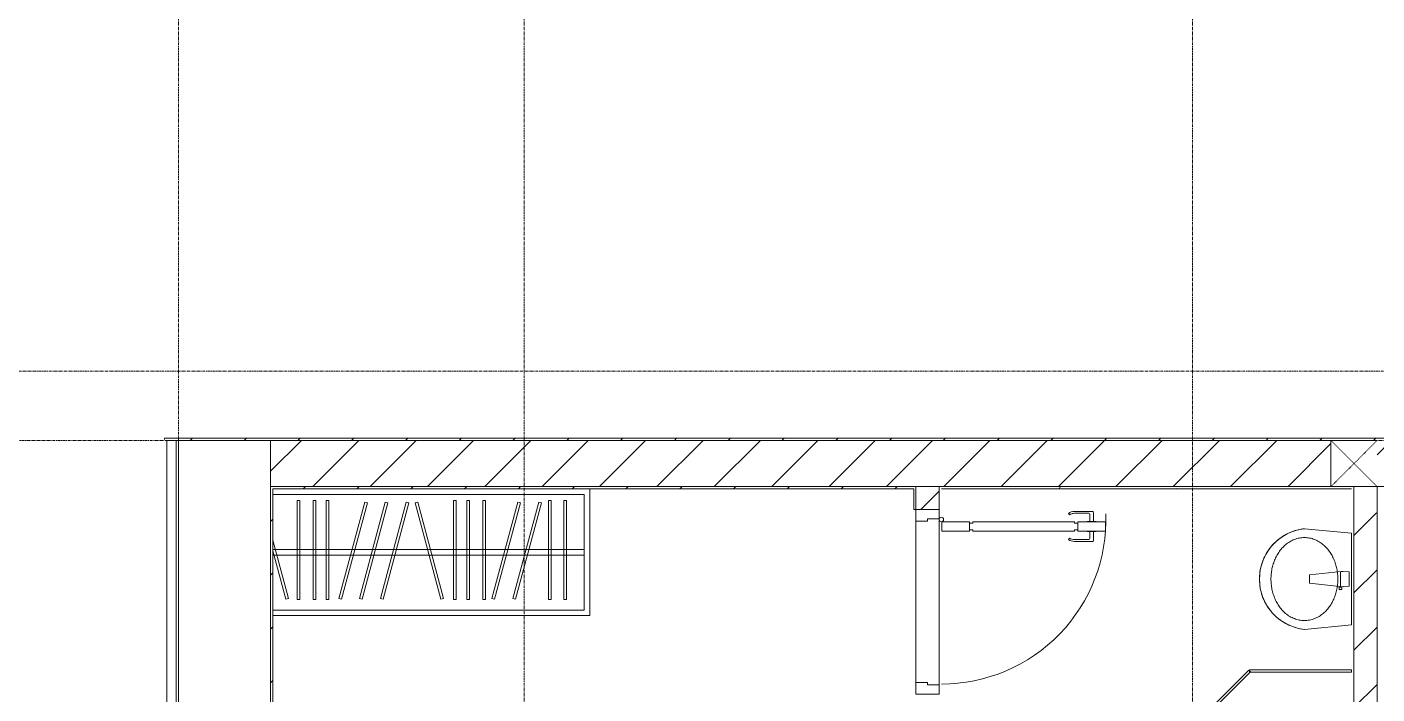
# Model space of a CAD drawing. Header units: millimetres. Extents: x 5357 to 201988, y -16345 to 109895.
# Drawn here: x 43796 to 49653, y 32437 to 35331 of the extents above; entities that cross this region are included whole.
import ezdxf

# ---------------------------------------------------------------- set-up
doc = ezdxf.new("R2010")
doc.units = ezdxf.units.MM
doc.linetypes.add('Dash', pattern=[6, 3, -3])
doc.linetypes.add('Grid Line', pattern=[22.225, 12.7, -3.175, 3.175, -3.175])
for name, color, linetype, lineweight in [('0-1', 7, 'Continuous', 5), ('A-DETL-GENF-1', 53, 'Continuous', 9), ('A-DOOR-1', 53, 'Continuous', 9), ('A-FLOR-1', 10, 'Continuous', 9), ('A-FLOR-2', 53, 'Continuous', 9), ('A-GLAZ-CURT-1', 53, 'Continuous', 9), ('A-WALL', 113, 'Continuous', 9), ('A-WALL-1', 9, 'Continuous', 18), ('A-WALL-2', 53, 'Continuous', 9), ('A-WALL-4', 113, 'Continuous', 18), ('A-WALL-PATT-1', 10, 'Continuous', 9), ('A-WALL-PATT-2', 53, 'Continuous', 9), ('A-WALL-PATT-3', 111, 'Continuous', 9), ('I-FURN-1', 53, 'Continuous', 9), ('I-WALL-1', 9, 'Continuous', 18), ('I-WALL-3', 2, 'Continuous', 18), ('P-SANR-FIXT-1', 53, 'Continuous', 9), ('P-SANR-FIXT-2', 221, 'Continuous', 9), ('S-COLS', 52, 'Continuous', 9), ('S-COLS-2', 9, 'Continuous', 18), ('S-COLS-5', 52, 'Continuous', 18), ('S-COLS-6', 52, 'Dash', 9), ('S-COLS-HDLN', 52, 'Dash', 9), ('S-GRID-1', 1, 'Grid Line', 9)]:
    doc.layers.add(name, color=color, linetype=linetype, lineweight=lineweight)
pattern_1 = [(45, (0, 0), (-124.4508, 124.4508), [])]
pattern_2 = [(45, (0, 0), (-116.6726, 116.6726), [])]

# ---------------------------------------------------------------- blocks, each defined once
blk = doc.blocks.new('NCV_TKTC_KET CAU_rvt-1-TKCS_MB SÂN ĐƯỜNG NỘI BỘ')
at = {"layer": 'S-COLS-2'}
for p, q in [((44852.6, 33536.9), (44402.6, 33536.9)), ((44402.6, 33536.9), (44402.6, 32236.9)), ((44852.6, 32236.9), (44852.6, 33536.9))]:
    blk.add_line(p, q, dxfattribs=at)
blk = doc.blocks.new('DOOR_CW_01 CANH MO-PANEL KINH - DIG_02-800x2200-CỬA NHÔM KÍNH-V32-TKCS_MB SÂN ĐƯỜNG NỘI BỘ')
at = {"layer": 'A-DETL-GENF-1'}
for p, q in [((-347, 772), (-307, 772)), ((-347, 652), (-347, 772)), ((-307, 772), (-307, 652)), ((-392, 637), (-392, 716.5)), ((-349, 720.5), (-388, 720.5)), ((-349, 703.5), (-380, 703.5)), ((-349, 731.8), (-347, 731.8)), ((-349, 692.2), (-349, 731.8)), ((-347, 692.2), (-347, 731.8)), ((-307, 692.2), (-307, 731.8)), ((-305, 731.8), (-307, 731.8)), ((-305, 692.2), (-305, 731.8)), ((-305, 720.5), (-266, 720.5)), ((-305, 703.5), (-274, 703.5)), ((-262, 637), (-262, 716.5)), ((-384, 699.5), (-384, 637)), ((-347, 692.2), (-349, 692.2)), ((-307, 652), (-347, 652)), ((-313, 652), (-341, 652)), ((-341, 652), (-341, 638)), ((-313, 638), (-313, 652)), ((-307, 692.2), (-305, 692.2)), ((-270, 699.5), (-270, 637)), ((-383.9, 611.2), (-377.3, 615.8)), ((-347, 638), (-341, 638)), ((-347, 638), (-347, 196)), ((-307, 638), (-313, 638)), ((-307, 196), (-307, 638)), ((-270.1, 611.2), (-276.7, 615.8)), ((-347, 196), (-341, 196)), ((-307, 182), (-347, 182)), ((-347, 182), (-347, 62)), ((-341, 196), (-341, 182)), ((-341, 182), (-313, 182)), ((-307, 196), (-313, 196)), ((-313, 182), (-313, 196)), ((-307, 62), (-307, 182)), ((-347, 62), (-307, 62))]:
    blk.add_line(p, q, dxfattribs=at)
blk.add_circle((-357, 60), 10, dxfattribs=at)
for centre, radius, start, end in [((-357, 60), 714, 360, 92), ((-388, 716.5), 4, 90, 180), ((-380, 699.5), 4, 90, 180), ((-274, 699.5), 4, 0, 90), ((-266, 716.5), 4, 0, 90), ((-347, 637), 45, 180, 215), ((-347, 637), 37, 180, 195.43608), ((-347, 637), 37, 197.5, 215), ((-307, 637), 37, 325, 0), ((-307, 637), 45, 325, 0)]:
    blk.add_arc(centre, radius, start, end, dxfattribs=at)
at = {"layer": 'A-DOOR-1'}
for p, q in [((-360, 50), (-400, 50)), ((-400, 50), (-400, -50)), ((-360, 0), (-360, 50)), ((-350, 0), (-360, 0)), ((-357, 50), (-332, 50)), ((-350, -50), (-350, 0)), ((360, 0), (350, 0)), ((350, 0), (350, -50)), ((400, 50), (360, 50)), ((360, 50), (360, 0)), ((400, -50), (400, 50)), ((-400, -50), (-350, -50)), ((350, -50), (400, -50))]:
    blk.add_line(p, q, dxfattribs=at)
blk = doc.blocks.new('TU QUAN AO-SUITE ROOM_3 - TU QUAN AO-SUITE ROOM_3-V33-TKCS_MB SÂN ĐƯỜNG NỘI BỘ')
at = {"layer": 'I-FURN-1'}
for p, q in [((-550, -125), (-550, -1500)), ((-550, -1500), (-550, -125)), ((-550, -125), (-550, -576)), ((-526, -1476), (-526, -125)), ((-526, -125), (-526, -600)), ((-478.3, -181.1), (-269, -125)), ((-222.7, -125), (-475.2, -192.7)), ((-287, -125), (-287, -576)), ((-263, -125), (-263, -576)), ((-24, -124.8), (-24, -1476)), ((-480.1, -229.7), (-50.1, -229.7)), ((-480.1, -241.7), (-480.1, -229.7)), ((-475.2, -192.7), (-478.3, -181.1)), ((-50.1, -229.7), (-50.1, -240.2)), ((-50.1, -241.7), (-480.1, -241.7)), ((-480.1, -299.2), (-50.1, -299.2)), ((-480.1, -311.2), (-480.1, -299.2)), ((-50.1, -311.2), (-480.1, -311.2)), ((-50.1, -299.2), (-50.1, -311.2)), ((-480.1, -356.4), (-50.1, -356.4)), ((-480.1, -368.4), (-480.1, -356.4)), ((-50.1, -368.4), (-480.1, -368.4)), ((-50.1, -356.4), (-50.1, -368.4)), ((-475.2, -411.5), (-478.3, -423.1)), ((-478.3, -423.1), (-61.3, -534.9)), ((-58.2, -523.3), (-475.2, -411.5)), ((-475.2, -500.3), (-478.3, -511.9)), ((-478.3, -511.9), (-61.3, -623.6)), ((-58.2, -612.1), (-475.2, -500.3)), ((-61.3, -534.9), (-58.2, -523.3)), ((-287, -576), (-287, -1476)), ((-263, -576), (-263, -1476)), ((-526, -1476), (-526, -600)), ((-475.2, -591.5), (-478.3, -603.1)), ((-478.3, -603.1), (-61.3, -714.9)), ((-58.2, -703.3), (-475.2, -591.5)), ((-61.3, -623.6), (-58.2, -612.1)), ((-478.3, -853.9), (-61.3, -742.1)), ((-58.2, -753.7), (-475.2, -865.5)), ((-61.3, -714.9), (-58.2, -703.3)), ((-61.3, -742.1), (-58.2, -753.7)), ((-475.2, -865.5), (-478.3, -853.9)), ((-480.1, -908.6), (-480.1, -920.6)), ((-480.1, -908.6), (-480.1, -920.6)), ((-50.1, -908.6), (-480.1, -908.6)), ((-480.1, -920.6), (-50.1, -920.6)), ((-50.1, -920.6), (-50.1, -908.6)), ((-480.1, -965.8), (-480.1, -977.8)), ((-480.1, -965.8), (-480.1, -977.8)), ((-50.1, -965.8), (-480.1, -965.8)), ((-480.1, -977.8), (-50.1, -977.8)), ((-50.1, -977.8), (-50.1, -965.8)), ((-480.1, -1035.3), (-480.1, -1047.3)), ((-480.1, -1035.3), (-480.1, -1047.3)), ((-50.1, -1035.3), (-480.1, -1035.3)), ((-480.1, -1047.3), (-50.1, -1047.3)), ((-50.1, -1047.3), (-50.1, -1035.3)), ((-475.2, -1075.3), (-478.3, -1086.9)), ((-478.3, -1086.9), (-61.3, -1198.6)), ((-58.2, -1187.1), (-475.2, -1075.3)), ((-475.2, -1166.5), (-478.3, -1178.1)), ((-58.2, -1278.3), (-475.2, -1166.5)), ((-478.3, -1178.1), (-61.3, -1289.9)), ((-61.3, -1198.6), (-58.2, -1187.1)), ((-61.3, -1289.9), (-58.2, -1278.3)), ((-480.1, -1320.5), (-480.1, -1332.5)), ((-480.1, -1320.5), (-480.1, -1332.5)), ((-50.1, -1320.5), (-480.1, -1320.5)), ((-480.1, -1332.5), (-50.1, -1332.5)), ((-50.1, -1332.5), (-50.1, -1320.5)), ((-480.1, -1386.9), (-480.1, -1398.9)), ((-480.1, -1386.9), (-480.1, -1398.9)), ((-50.1, -1386.9), (-480.1, -1386.9)), ((-480.1, -1398.9), (-50.1, -1398.9)), ((-50.1, -1398.9), (-50.1, -1386.9)), ((-550, -1500), (0, -1500)), ((0, -1500), (-550, -1500)), ((-24, -1476), (-526, -1476))]:
    blk.add_line(p, q, dxfattribs=at)
blk = doc.blocks.new('bonruatreo - Chậu rửa-348246-TKCS_MB SÂN ĐƯỜNG NỘI BỘ')
at = {"layer": 'P-SANR-FIXT-1'}
for p, q in [((-218.6, 205), (-198.4, 0)), ((-177.8, 205), (-180.6, 205)), ((198.4, 0), (218.6, 205)), ((-198.4, 0), (198.4, 0)), ((165, 0), (-165, 0))]:
    blk.add_line(p, q, dxfattribs=at)
at = {"layer": 'P-SANR-FIXT-1', "flags": 128}
blk.add_lwpolyline([(-218.6, 205), (-217.4, 213.7), (-215.9, 222.4), (-214, 231), (-211.8, 239.5), (-209.3, 247.9), (-206.4, 256.2), (-203.2, 264.4), (-199.6, 272.5), (-195.8, 280.4), (-191.6, 288.1), (-187.1, 295.7), (-182.3, 303.1), (-177.3, 310.3), (-171.9, 317.3), (-166.3, 324.1), (-160.4, 330.6), (-154.2, 336.9), (-147.8, 342.9), (-141.2, 348.7), (-134.3, 354.2), (-127.3, 359.4), (-120, 364.4), (-112.5, 369), (-104.9, 373.4), (-97.1, 377.4), (-89.1, 381.2), (-81, 384.6), (-72.7, 387.6), (-64.4, 390.4), (-55.9, 392.8), (-47.3, 394.8), (-38.7, 396.6), (-30, 397.9), (-21.3, 399), (-12.5, 399.6), (-3.7, 400), (5.1, 399.9), (13.9, 399.6), (22.6, 398.8), (31.4, 397.8), (40.1, 396.3), (48.7, 394.5), (57.2, 392.4), (65.7, 390), (74, 387.2), (82.2, 384.1), (90.3, 380.6), (98.3, 376.8), (106.1, 372.7), (113.7, 368.3), (121.1, 363.6), (128.4, 358.7), (135.4, 353.4), (142.2, 347.8), (148.8, 342), (155.2, 335.9), (161.3, 329.6), (167.2, 323), (172.8, 316.2), (178.1, 309.2), (183.1, 302), (187.8, 294.6), (192.2, 287), (196.4, 279.2), (200.2, 271.3), (203.7, 263.2), (206.8, 255), (209.7, 246.6), (212.2, 238.2), (214.3, 229.7), (216.1, 221.1), (217.6, 212.4), (218.6, 205)], dxfattribs=at)
at = {"layer": 'P-SANR-FIXT-1'}
blk.add_arc((0, 180), 220, 6.52498, 173.47502, dxfattribs=at)
for points in [[(-180, 205), (-180, 212.4), (-178.6, 227.3), (-172.4, 248.8), (-162.5, 268.9), (-149.4, 287), (-133.8, 303), (-116.1, 316.6), (-96.9, 327.9), (-76.5, 336.8), (-55.2, 343.5), (-33.3, 347.9), (-11.2, 350.1), (11.1, 350.1), (33.3, 347.9), (55.2, 343.5), (76.5, 336.8), (96.9, 327.9), (116.1, 316.6), (133.8, 302.9), (149.5, 287), (162.5, 268.8), (172.4, 248.8), (178.6, 227.3), (180, 212.4), (180, 205)], [(180, 205), (180, 197.6), (178.6, 182.7), (172.4, 161.2), (162.5, 141.2), (149.5, 123), (133.8, 107.1), (116.1, 93.4), (96.9, 82.1), (76.5, 73.2), (55.2, 66.5), (33.3, 62.1), (11.1, 59.9), (-11.2, 59.9), (-33.3, 62.1), (-55.2, 66.5), (-76.5, 73.2), (-96.9, 82.1), (-116.1, 93.4), (-133.8, 107), (-149.4, 123), (-162.5, 141.1), (-172.4, 161.2), (-178.6, 182.7), (-180, 197.6), (-180, 205)]]:
    blk.add_open_spline(points, degree=3, dxfattribs=at)
at = {"layer": 'P-SANR-FIXT-2'}
for p, q in [((-18.5, 182.5), (-32.2, 52.9)), ((18.5, 182.5), (-18.5, 182.5)), ((33, 45.4), (18.5, 182.5)), ((-35.6, 54.2), (-44.7, 54.2)), ((-44.7, 54.2), (-44.7, 42.8)), ((-44.7, 42.8), (-35.6, 42.8)), ((-35.6, 52.9), (-35.6, 54.2)), ((-32.2, 52.9), (-35.6, 52.9)), ((-35.6, 44.2), (-35.6, 52.9)), ((-35.6, 42.8), (-35.6, 44.2)), ((-35.6, 44.2), (-33.1, 44.2)), ((-32.2, 52.9), (-33.1, 44.2)), ((-33, 37.3), (-31.4, 12.2)), ((32.7, 48.5), (-32.7, 48.5)), ((-30.2, 11), (30.2, 11)), ((31.4, 12.2), (33, 37.3))]:
    blk.add_line(p, q, dxfattribs=at)
for centre, radius, start, end in [((5.5, 41.4), 38.7, 175.85427, 186.03402), ((-30.1, 12.3), 1.3, 183.59973, 268.77215), ((30.1, 12.3), 1.3, 271.22785, 356.40027), ((-5.5, 41.4), 38.7, 353.96598, 6.03402)]:
    blk.add_arc(centre, radius, start, end, dxfattribs=at)
blk = doc.blocks.new('System Panel - Glazed-921742-TKCS_MB SÂN ĐƯỜNG NỘI BỘ')
at = {"layer": 'A-GLAZ-CURT-1'}
for p, q in [((221.3, 5), (-221.3, 5)), ((-221.3, 5), (-221.3, -5)), ((221.3, -5), (221.3, 5)), ((-221.3, -5), (221.3, -5))]:
    blk.add_line(p, q, dxfattribs=at)
blk = doc.blocks.new('System Panel - Glazed-579379-TKCS_MB SÂN ĐƯỜNG NỘI BỘ')
at = {"layer": 'A-GLAZ-CURT-1'}
for p, q in [((350.6, 5), (-350.6, 5)), ((-350.6, 5), (-350.6, -5)), ((350.6, -5), (350.6, 5)), ((-350.6, -5), (350.6, -5))]:
    blk.add_line(p, q, dxfattribs=at)
blk = doc.blocks.new('NCV_TKTC_TANG 1_rvt-1-TKCS_MB SÂN ĐƯỜNG NỘI BỘ')
at = {"layer": 'A-WALL-PATT-1'}
h = blk.add_hatch(dxfattribs=at)
h.set_pattern_fill('FP_1', color=256, style=0, pattern_type=2)
h.set_pattern_definition(pattern_1)
h.paths.add_polyline_path([(47752.6, 31336.9), (47752.6, 32436.9), (47652.6, 32436.9), (47653.6, 31336.9), (47748.3, 31336.9)])
h.paths.add_polyline_path([(47666.5, 33236.9), (47752.6, 33236.9), (47752.6, 33336.9), (47652.6, 33336.9), (47653.6, 33236.9)])
h = blk.add_hatch(dxfattribs=at)
h.set_pattern_fill('FP_3', color=256, style=0, pattern_type=2)
h.set_pattern_definition([(0, (0, 0), (894.08, 223.52), [73.762, -596.798, 73.762, -596.798, -3576.32]), (0, (0, 0), (894.08, 223.52), [-1341.12, 73.762, -1267.358, 73.762, -596.798, -1564.64]), (0, (0, 0), (894.08, 223.52), [-3352.8, 73.762, -373.278, 73.762, -1043.838]), (120, (335.28, 111.76), (-640.614, 662.536), [73.762, -596.798, 73.762, -4173.118]), (120, (335.28, 111.76), (-640.614, 662.536), [-744.322, -596.798, 73.762, -1267.358, -2235.2]), (120, (335.28, 111.76), (-640.614, 662.536), [-2682.24, 73.762, -596.798, 73.762, -1490.878]), (120, (335.28, 111.76), (-640.614, 662.536), [-3426.562, -373.278, 73.762, -1043.838]), (240, (447.04, 558.8), (-253.466, -886.056), [73.762, -596.798, 73.762, -4173.118]), (240, (447.04, 558.8), (-253.466, -886.056), [-744.322, -596.798, 73.762, -1267.358, -2235.2]), (240, (447.04, 558.8), (-253.466, -886.056), [-2682.24, 73.762, -596.798, 73.762, -1490.878]), (240, (447.04, 558.8), (-253.466, -886.056), [-3426.562, -373.278, 73.762, -1043.838])])
h.paths.add_polyline_path([(48602.6, 33326.9), (49552.6, 33326.9), (49550.9, 33336.9), (47762.6, 33336.9), (47762.6, 33326.9), (48502.6, 33326.9)])
h = blk.add_hatch(dxfattribs=at)
h.set_pattern_fill('FP_1', color=256, style=0, pattern_type=2)
h.set_pattern_definition(pattern_1)
h.paths.add_polyline_path([(49597.5, 28936.9), (49652.6, 28936.9), (49650.9, 31236.9), (49552.6, 31236.9), (49552.6, 28936.9)])
h.paths.add_polyline_path([(49557.3, 31336.9), (49652.6, 31336.9), (49650.9, 33336.9), (49552.6, 33336.9), (49552.6, 31336.9)])
at = {"layer": 'A-WALL-PATT-2'}
h = blk.add_hatch(dxfattribs=at)
h.set_pattern_fill('FP_2', color=256, style=0, pattern_type=2)
h.set_pattern_definition(pattern_2)
h.paths.add_polyline_path([(47642.6, 33326.9), (47642.6, 33336.9), (44852.6, 33336.9), (44852.6, 33326.9), (47627.1, 33326.9)])
h = blk.add_hatch(dxfattribs=at)
h.set_pattern_fill('FP_2', color=256, style=0, pattern_type=2)
h.set_pattern_definition(pattern_2)
h.paths.add_polyline_path([(44862.6, 32226.9), (44862.6, 33326.9), (44852.6, 33326.9), (44852.6, 32226.9), (44861, 32226.9)])
h = blk.add_hatch(dxfattribs=at)
h.set_pattern_fill('FP_2', color=256, style=0, pattern_type=2)
h.set_pattern_definition(pattern_2)
h.paths.add_polyline_path([(47652.6, 28936.9), (47652.6, 32436.9), (47642.6, 32436.9), (47642.6, 28936.9)])
h.paths.add_polyline_path([(47642.6, 33236.9), (47652.6, 33236.9), (47652.6, 33336.9), (47642.6, 33336.9), (47642.6, 33244.9)])
at = {"layer": 'A-FLOR-1'}
for p, q in [((47652.6, 33186.9), (47652.6, 33236.9)), ((47752.6, 33236.9), (47752.6, 33196.9)), ((47652.6, 32486.9), (47652.6, 33186.9)), ((47752.6, 33196.9), (47752.6, 32476.9)), ((47752.6, 32476.9), (47752.6, 32436.9))]:
    blk.add_line(p, q, dxfattribs=at)
at = {"layer": 'A-FLOR-2'}
for p, q in [((47652.6, 33186.9), (47652.6, 32486.9)), ((47752.6, 32476.9), (47752.6, 33196.9))]:
    blk.add_line(p, q, dxfattribs=at)
at = {"layer": 'A-WALL-1'}
for p, q in [((47752.6, 33336.9), (47652.6, 33336.9)), ((49552.6, 33336.9), (49552.6, 31336.9)), ((49652.6, 33336.9), (49552.6, 33336.9)), ((49652.6, 31336.9), (49652.6, 33336.9))]:
    blk.add_line(p, q, dxfattribs=at)
at = {"layer": 'A-WALL-2'}
for p, q in [((47652.6, 33336.9), (47652.6, 33236.9)), ((47652.6, 33236.9), (47652.6, 33336.9)), ((47752.6, 33236.9), (47752.6, 33336.9)), ((47652.6, 32486.9), (47652.6, 33186.9))]:
    blk.add_line(p, q, dxfattribs=at)
at = {"layer": 'I-WALL-1'}
for p, q in [((47642.6, 33336.9), (44852.6, 33336.9)), ((44852.6, 33336.9), (44852.6, 33326.9)), ((44852.6, 33326.9), (44852.6, 32236.9)), ((44862.6, 33326.9), (47642.6, 33326.9)), ((44862.6, 32226.9), (44862.6, 33326.9)), ((47652.6, 33336.9), (47642.6, 33336.9)), ((47642.6, 33326.9), (47642.6, 33236.9)), ((49552.6, 33336.9), (47762.6, 33336.9)), ((47762.6, 33326.9), (49542.6, 33326.9)), ((49552.6, 33326.9), (49552.6, 33336.9)), ((51337.6, 33336.9), (49652.6, 33336.9)), ((49652.6, 33336.9), (49652.6, 33326.9)), ((49652.6, 33326.9), (49652.6, 31336.9)), ((47642.6, 33236.9), (47652.6, 33236.9))]:
    blk.add_line(p, q, dxfattribs=at)
at = {"layer": 'A-DOOR-1', "rotation": 269.9999999999989}
blk.add_blockref('DOOR_CW_01 CANH MO-PANEL KINH - DIG_02-800x2200-CỬA NHÔM KÍNH-V32-TKCS_MB SÂN ĐƯỜNG NỘI BỘ', (47702.6, 32836.9), dxfattribs=at)
at = {"layer": 'A-GLAZ-CURT-1'}
for name, p, rotation in [('System Panel - Glazed-579379-TKCS_MB SÂN ĐƯỜNG NỘI BỘ', (48852.1, 32289), 225), ('System Panel - Glazed-921742-TKCS_MB SÂN ĐƯỜNG NỘI BỘ', (49321.3, 32536.9), 180)]:
    blk.add_blockref(name, p, dxfattribs=dict(at, rotation=rotation))
at = {"layer": 'I-FURN-1', "rotation": 89.9999999999998}
blk.add_blockref('TU QUAN AO-SUITE ROOM_3 - TU QUAN AO-SUITE ROOM_3-V33-TKCS_MB SÂN ĐƯỜNG NỘI BỘ', (44737.6, 33326.9), dxfattribs=at)
at = {"layer": 'P-SANR-FIXT-1', "rotation": 90.00000000000026}
blk.add_blockref('bonruatreo - Chậu rửa-348246-TKCS_MB SÂN ĐƯỜNG NỘI BỘ', (49542.6, 32935.6), dxfattribs=at)
blk = doc.blocks.new('G1_SOF - BO TRU - 200x200-3050151-TKCS_MB SÂN ĐƯỜNG NỘI BỘ')
at = {"layer": 'S-COLS-HDLN'}
for p, q in [((-100, 100), (100, -100)), ((100, 100), (-100, -100))]:
    blk.add_line(p, q, dxfattribs=at)

msp = doc.modelspace()

# ---------------------------------------------------------------- hatches: boundary and pattern name
at = {"layer": 'A-WALL-PATT-3'}
h = msp.add_hatch(dxfattribs=at)
h.set_pattern_fill('FP_2', color=256, style=0, pattern_type=2)
h.set_pattern_definition(pattern_2)
h.paths.add_polyline_path([(49652.9, 33536.9), (51337.6, 33537.4), (51337.6, 33546.9), (44452.6, 33546.9), (44452.7, 33536.9), (49651.2, 33536.9)])
h.paths.add_polyline_path([(56441.3, 33536.9), (56442.6, 33537.4), (56440.2, 33546.9), (52427.6, 33546.9), (52427.6, 33536.9), (56195.5, 33536.9)])
h = msp.add_hatch(dxfattribs=at)
h.set_pattern_fill('FP_1', color=256, style=0, pattern_type=2)
h.set_pattern_definition(pattern_1)
h.paths.add_polyline_path([(50872.9, 33336.9), (51337.6, 33336.9), (51337.6, 33536.9), (49652.9, 33534.5), (49652.9, 33336.9), (50256.9, 33336.9)])
h.paths.add_polyline_path([(52527.6, 33336.9), (52527.6, 33536.9), (52427.6, 33535.5), (52427.6, 33336.9)])
h.paths.add_polyline_path([(47662.2, 33336.9), (49452.9, 33336.9), (49452.9, 33536.9), (44852.6, 33536.9), (44852.6, 33336.9), (47653.6, 33336.9)])

# ---------------------------------------------------------------- linework, layer by layer
at = {"layer": 'A-WALL'}
for p, q in [((44392.6, 33546.9), (44452.6, 33546.9)), ((44392.6, 33546.9), (44392.6, 33540.7)), ((44452.3, 33536.9), (44402.6, 33536.9)), ((49452.9, 33536.9), (44852.6, 33536.9)), ((44852.6, 33536.9), (49452.9, 33536.9)), ((49452.9, 33336.9), (49452.9, 33536.9))]:
    msp.add_line(p, q, dxfattribs=at)
at = {"layer": 'A-WALL-4'}
for p, q in [((44852.6, 33536.9), (44852.6, 33336.9)), ((44852.6, 33336.9), (49452.9, 33336.9))]:
    msp.add_line(p, q, dxfattribs=at)
at = {"layer": 'I-WALL-3'}
for p, q in [((44442.6, 33536.9), (44442.6, 25846.9)), ((44852.6, 33536.9), (44442.6, 33536.9)), ((51337.6, 33546.9), (44452.6, 33546.9)), ((44452.6, 33546.9), (44452.6, 33536.9)), ((44452.6, 25846.9), (44452.6, 33536.9)), ((49452.9, 33536.9), (49652.9, 33536.9))]:
    msp.add_line(p, q, dxfattribs=at)
at = {"layer": 'S-COLS'}
msp.add_line((49452.9, 33536.9), (49452.9, 33336.9), dxfattribs=at)
at = {"layer": 'S-COLS-5'}
for p, q in [((49652.9, 33536.9), (49452.9, 33536.9)), ((49452.9, 33336.9), (49652.9, 33336.9))]:
    msp.add_line(p, q, dxfattribs=at)
at = {"layer": 'S-GRID-1'}
for p, q in [((44452.6, 20960.6), (44452.6, 80482.7)), ((45952.6, 20960.6), (45952.6, 80482.7)), ((48852.6, 20960.6), (48852.6, 80482.7)), ((128757.8, 33836.9), (32145.8, 33836.9)), ((131551.8, 33536.9), (29351.8, 33536.9))]:
    msp.add_line(p, q, dxfattribs=at)

# ---------------------------------------------------------------- block references
at = {"layer": '0-1'}
for name in ['NCV_TKTC_KET CAU_rvt-1-TKCS_MB SÂN ĐƯỜNG NỘI BỘ', 'NCV_TKTC_TANG 1_rvt-1-TKCS_MB SÂN ĐƯỜNG NỘI BỘ']:
    msp.add_blockref(name, (0, 0), dxfattribs=at)
at = {"layer": 'S-COLS-6'}
msp.add_blockref('G1_SOF - BO TRU - 200x200-3050151-TKCS_MB SÂN ĐƯỜNG NỘI BỘ', (49552.9, 33436.9), dxfattribs=at)

doc.saveas('drawing.dxf')
